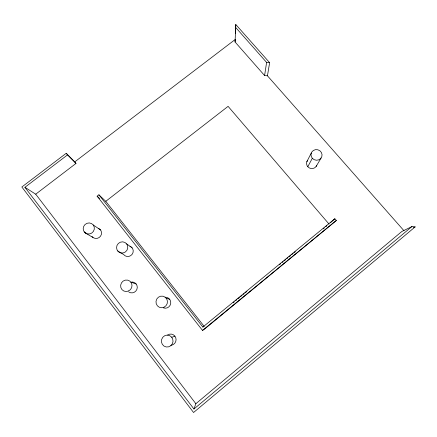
<?xml version="1.0" encoding="UTF-8"?>
<svg xmlns="http://www.w3.org/2000/svg" width="437" height="437" viewBox="0 0 437 437"><rect width="100%" height="100%" fill="white"/><g stroke="black" fill="none" stroke-linecap="round" stroke-linejoin="round"><path stroke-width="0.66" d="M267.449 75.803L264.587 75.535L235.073 42.001L235.778 24.494L269.629 62.688L267.449 75.803L404.001 230.763M235.527 33.288L235.778 24.494M235.073 42.001L235.357 39.379L74.754 161.887L66.238 153.272L21.85 186.992L193.558 412.506L415.15 226.896L411.922 226.568L401.854 231.473L195.858 403.712L193.941 409.005L24.914 187.304L67.527 154.911L75.978 163.443L35.708 194.186L24.914 187.304M264.587 75.535L266.608 62.415L235.477 27.247M306.84 161.712L311.297 153.016M307.795 166.715L312.318 158.281A5.561 5.31 17.2 0 1 315.487 149.651A5.561 5.31 17.2 0 1 321.758 156.801A5.561 5.31 17.2 0 1 312.329 158.292M316.115 166.475L321.108 158.03M330.476 222.728L334.846 218.751L336.337 220.477L203.893 329.613L202.495 330.388L97.123 196.18L98.893 194.809L105.776 201.32L204.232 326.461L202.855 327.056L98.893 194.809M193.941 409.005L411.922 226.568M202.855 327.056L334.846 218.751M233.189 302.699L234.243 301.836M235.822 300.536L236.876 299.673M237.93 298.81L239.509 297.515M240.563 296.647L242.142 295.352M243.196 294.489L244.25 293.626M245.299 292.763L246.883 291.463M279.522 264.675L280.576 263.811M282.155 262.511L283.209 261.648M284.263 260.785L285.842 259.491M286.896 258.622L287.95 257.759M288.999 256.896L290.583 255.601M291.632 254.738L293.211 253.438M294.265 252.575L295.319 251.712M323.222 228.808L324.276 227.945M325.855 226.65L326.909 225.787M202.495 330.388L336.337 220.477M105.776 201.32L228.098 106.355L329.017 224.055M413.342 227.759L415.15 226.896M171.796 337.32L174.915 336.151M266.608 62.415L269.629 62.688M166.24 298.247L169.632 299.252M130.854 282.138L136.169 284.023M85.297 232.97L92.994 237.488M84.281 231.971L85.942 232.948M117.695 250.98L123.676 254.547A5.402 5.244 -44.1 0 0 132.132 254.329A5.402 5.244 -44.1 0 0 129.969 246.233M93.256 224.979A5.686 5.446 -40.2 0 1 89.427 233.959A5.686 5.446 -40.2 0 1 83.642 226.503A5.686 5.446 -40.2 0 1 93.256 224.979L100.505 229.917M126.67 243.901A5.719 5.539 -43.2 0 1 122.901 252.996A5.719 5.539 -43.2 0 1 116.99 245.441A5.719 5.539 -43.2 0 1 126.67 243.901L132.149 247.845M97.123 196.18L99.614 198.48M74.754 161.887L75.978 163.443M66.238 153.272L67.527 154.911M35.708 194.186L195.858 403.712M316.732 165.312A5.266 5.042 17.7 0 1 309.412 167.977A5.266 5.042 17.7 0 1 307.462 160.548M98.358 228.322A5.381 5.162 -40.9 0 1 100.423 236.324A5.381 5.162 -40.9 0 1 92.032 236.543M133.066 282.105A5.495 5.337 -55.3 0 1 136.863 289.409A5.495 5.337 -55.3 0 1 128.981 292.113M131.663 282.018A5.495 5.337 -55.3 0 1 132.602 282.04M165.077 297.226A5.523 5.402 -65.4 0 1 170.709 303.54A5.523 5.402 -65.4 0 1 163.323 307.85M167.606 335.01A5.643 5.479 -75.9 0 1 175.734 337.643A5.643 5.479 -75.9 0 1 171.37 345.252M128.489 291.026A5.818 5.643 -54.4 0 0 129.805 281.1A5.818 5.643 -54.4 0 0 120.667 285.164A5.818 5.643 -54.4 0 0 128.489 291.026M163.962 307.233A5.85 5.719 -64.3 0 0 165.175 297.198A5.85 5.719 -64.3 0 0 156.014 301.301A5.85 5.719 -64.3 0 0 163.962 307.233M170.807 345.711A5.976 5.801 -75.3 0 0 169.392 335.501A5.976 5.801 -75.3 0 0 161.461 341.991A5.976 5.801 -75.3 0 0 170.807 345.711"/></g></svg>
